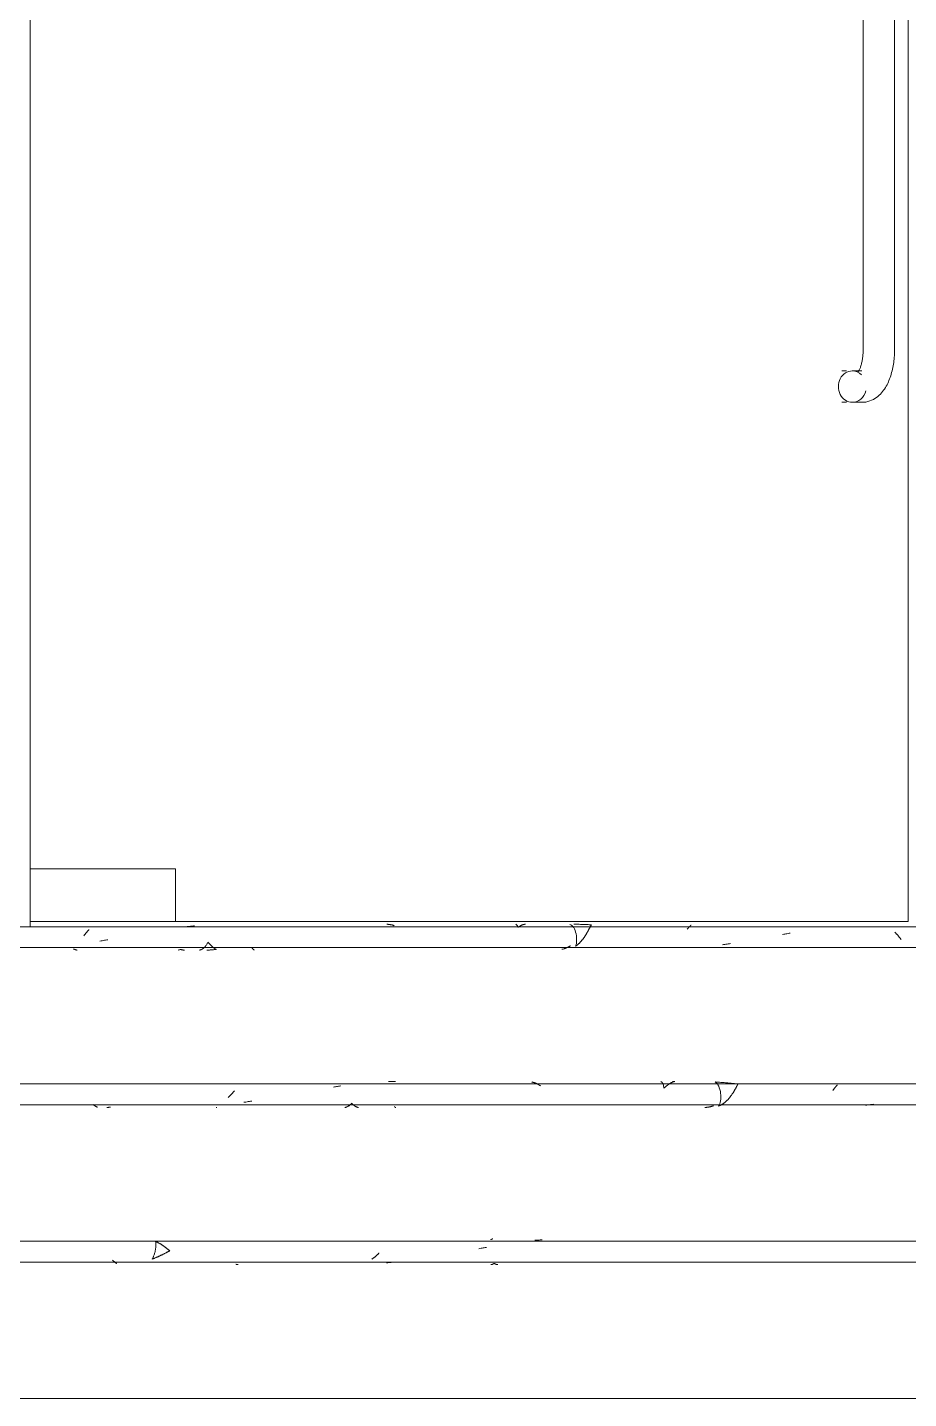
# Model space of a CAD drawing. Header units: millimetres. Extents: x -10599 to 108788, y -9455 to 93550.
# Drawn here: x 35134 to 35975, y -450 to 858 of the extents above; entities that cross this region are included whole.
import ezdxf

# ---------------------------------------------------------------- set-up
doc = ezdxf.new("R2010")
doc.units = ezdxf.units.MM
doc.linetypes.add('Centre', pattern=[31.75, 6.35, -4.7625, 15.875, -4.7625])
for name, color, linetype, lineweight in [('A-DOOR-GLAZ', 152, 'Continuous', 5), ('A-GLAZ-CWMG', 55, 'Continuous', 5), ('CUA', 31, 'Continuous', 9), ('KINH', 152, 'Continuous', 5), ('NET CAT', 3, 'Continuous', 5), ('NET THAY 1', 41, 'Continuous', 5), ('TRUC', 225, 'Continuous', 5)]:
    doc.layers.add(name, color=color, linetype=linetype, lineweight=lineweight)

# ---------------------------------------------------------------- blocks, each defined once
blk = doc.blocks.new('CUA KINH BAN LE SAN MO 2 HUONG - Type 1-1982748-MẶT ĐỨNG 1-14')
at = {"layer": 'A-DOOR-GLAZ'}
for p, q in [((35974.1, 5), (35974.1, 2162.3)), ((35275, 5), (35974.1, 5))]:
    blk.add_line(p, q, dxfattribs=at)
at = {"layer": 'CUA', "lineweight": 5}
for p, q in [((35931.1, 950), (35931.1, 550)), ((35961.1, 550), (35961.1, 950)), ((35915.3, 530), (35910.7, 530)), ((35930, 530), (35920.8, 530)), ((35910.7, 500), (35915.3, 500)), ((35920.8, 500), (35930, 500)), ((35275, 55), (35136.4, 55)), ((35275, 5), (35275, 55)), ((35136.4, 5), (35275, 5))]:
    blk.add_line(p, q, dxfattribs=at)
at = {"layer": 'CUA', "lineweight": 5, "flags": 128}
for points in [[(35926.1, 528.8), (35926.1, 528.8), (35926.2, 528.9), (35926.3, 529.1), (35926.5, 529.3), (35926.7, 529.6), (35926.9, 529.9), (35927.1, 530.3), (35927.4, 530.8), (35927.7, 531.3), (35927.9, 531.9), (35928.2, 532.6), (35928.5, 533.3), (35928.7, 534), (35929, 534.8), (35929.2, 535.6), (35929.5, 536.5), (35929.7, 537.4), (35929.9, 538.3), (35930.1, 539.3), (35930.3, 540.3), (35930.4, 541.3), (35930.6, 542.4), (35930.7, 543.4), (35930.8, 544.5), (35930.9, 545.6), (35931, 546.7), (35931, 547.8), (35931.1, 548.9), (35931.1, 550)], [(35930, 500), (35931.9, 500.1), (35933.8, 500.3), (35935.7, 500.7), (35937.5, 501.3), (35939.2, 502), (35940.9, 502.8), (35942.4, 503.6), (35943.8, 504.6), (35945.1, 505.6), (35946.4, 506.7), (35947.6, 507.9), (35948.7, 509), (35949.7, 510.2), (35950.6, 511.5), (35951.5, 512.7), (35952.4, 514), (35953.1, 515.4), (35953.9, 516.7), (35954.6, 518.1), (35955.2, 519.5), (35955.8, 520.9), (35956.4, 522.4), (35956.9, 523.8), (35957.4, 525.3), (35957.9, 526.8), (35958.3, 528.4), (35958.7, 529.9), (35959.1, 531.5), (35959.4, 533.1), (35959.7, 534.7), (35960, 536.3), (35960.3, 537.9), (35960.5, 539.6), (35960.6, 541.2), (35960.8, 542.9), (35960.9, 544.5), (35961, 546.2), (35961.1, 547.9), (35961.1, 549.5), (35961.1, 550)]]:
    blk.add_lwpolyline(points, dxfattribs=at)
at = {"layer": 'CUA', "lineweight": 5}
for start_param, end_param in [(0, 3.141593), (5.559948, 6.283185), (3.141593, 4.45059)]:
    blk.add_ellipse((35920.8, 515), major_axis=(0, 15), ratio=0.88797, start_param=start_param, end_param=end_param, dxfattribs=at)
blk = doc.blocks.new('FP_11-MẶT ĐỨNG 1-14')
at = {"layer": 'NET THAY 1'}
for p, q in [((38517.9, -300), (34501.3, -300)), ((35256.3, -300.3), (35255.9, -300.2)), ((35255.9, -300.2), (35256, -300.6)), ((35256, -300.6), (35256.1, -301.1)), ((35256.7, -300.5), (35256.3, -300.3)), ((35257, -300.7), (35256.7, -300.5)), ((35257.4, -300.8), (35257, -300.7)), ((35575.8, -298.5), (35575.7, -298.6)), ((35576, -298.4), (35575.8, -298.5)), ((35576.1, -298.3), (35576, -298.4)), ((35576.2, -298.2), (35576.1, -298.3)), ((35576.4, -298.2), (35576.2, -298.2)), ((35576.5, -298.1), (35576.4, -298.2)), ((35576.6, -298), (35576.5, -298.1)), ((35576.7, -298), (35576.6, -298)), ((35576.9, -297.9), (35576.7, -298)), ((35577, -297.9), (35576.9, -297.9)), ((35577.1, -297.8), (35577, -297.9)), ((35577.3, -297.8), (35577.1, -297.8)), ((35577.4, -297.7), (35577.3, -297.8)), ((35577.5, -297.7), (35577.4, -297.7)), ((35577.6, -297.7), (35577.5, -297.7)), ((35577.8, -297.7), (35577.6, -297.7)), ((35577.9, -297.7), (35577.8, -297.7)), ((35619, -299), (35618, -299.1)), ((35620, -299), (35619, -299)), ((35621, -298.9), (35620, -299)), ((35621.9, -298.8), (35621, -298.9)), ((35622.9, -298.7), (35621.9, -298.8)), ((35623.9, -298.6), (35622.9, -298.7)), ((35624.9, -298.6), (35623.9, -298.6)), ((35254.4, -313.5), (35254.1, -314.1)), ((35254.6, -312.8), (35254.4, -313.5)), ((35254.8, -312.1), (35254.6, -312.8)), ((35255, -311.5), (35254.8, -312.1)), ((35255.2, -310.8), (35255, -311.5)), ((35255.4, -310.1), (35255.2, -310.8)), ((35255.6, -309.4), (35255.4, -310.1)), ((35255.7, -308.8), (35255.6, -309.4)), ((35255.8, -308.1), (35255.7, -308.8)), ((35255.9, -307.4), (35255.8, -308.1)), ((35256, -306.8), (35255.9, -307.4)), ((35256.1, -306.1), (35256, -306.8)), ((35256.1, -301.1), (35256.1, -301.5)), ((35256.1, -301.5), (35256.2, -302)), ((35256.2, -305.5), (35256.1, -306.1)), ((35256.2, -302), (35256.2, -302.6)), ((35256.2, -302.6), (35256.2, -303.1)), ((35256.2, -303.1), (35256.2, -303.7)), ((35256.2, -303.7), (35256.2, -304.3)), ((35256.2, -304.3), (35256.2, -304.9)), ((35256.2, -304.9), (35256.2, -305.5)), ((35257.7, -301), (35257.4, -300.8)), ((35258.1, -301.2), (35257.7, -301)), ((35258.5, -301.4), (35258.1, -301.2)), ((35258.8, -301.5), (35258.5, -301.4)), ((35259.2, -301.7), (35258.8, -301.5)), ((35259.5, -301.9), (35259.2, -301.7)), ((35259.9, -302.1), (35259.5, -301.9)), ((35260.2, -302.3), (35259.9, -302.1)), ((35260.6, -313.6), (35260.1, -313.9)), ((35260.6, -302.5), (35260.2, -302.3)), ((35260.9, -302.7), (35260.6, -302.5)), ((35261.1, -313.4), (35260.6, -313.6)), ((35261.3, -302.9), (35260.9, -302.7)), ((35261.5, -313.2), (35261.1, -313.4)), ((35261.6, -303.1), (35261.3, -302.9)), ((35262, -313), (35261.5, -313.2)), ((35261.9, -303.4), (35261.6, -303.1)), ((35262.3, -303.6), (35261.9, -303.4)), ((35262.4, -312.8), (35262, -313)), ((35262.6, -303.8), (35262.3, -303.6)), ((35262.9, -312.5), (35262.4, -312.8)), ((35262.9, -304), (35262.6, -303.8)), ((35263.3, -304.2), (35262.9, -304)), ((35263.3, -312.3), (35262.9, -312.5)), ((35263.6, -304.5), (35263.3, -304.2)), ((35263.8, -312.1), (35263.3, -312.3)), ((35263.9, -304.7), (35263.6, -304.5)), ((35264.2, -311.9), (35263.8, -312.1)), ((35264.2, -304.9), (35263.9, -304.7)), ((35264.6, -305.2), (35264.2, -304.9)), ((35264.6, -311.6), (35264.2, -311.9)), ((35264.9, -305.4), (35264.6, -305.2)), ((35265.1, -311.4), (35264.6, -311.6)), ((35265.2, -305.6), (35264.9, -305.4)), ((35265.5, -311.2), (35265.1, -311.4)), ((35265.5, -305.9), (35265.2, -305.6)), ((35265.8, -306.1), (35265.5, -305.9)), ((35266, -311), (35265.5, -311.2)), ((35266.1, -306.4), (35265.8, -306.1)), ((35266.4, -310.7), (35266, -311)), ((35266.4, -306.6), (35266.1, -306.4)), ((35266.7, -306.9), (35266.4, -306.6)), ((35266.8, -310.5), (35266.4, -310.7)), ((35267, -307.1), (35266.7, -306.9)), ((35267.3, -310.3), (35266.8, -310.5)), ((35267.3, -307.4), (35267, -307.1)), ((35267.6, -307.6), (35267.3, -307.4)), ((35267.7, -310), (35267.3, -310.3)), ((35267.9, -307.9), (35267.6, -307.6)), ((35268.1, -309.8), (35267.7, -310)), ((35268.2, -308.1), (35267.9, -307.9)), ((35268.5, -309.6), (35268.1, -309.8)), ((35268.5, -308.4), (35268.2, -308.1)), ((35268.8, -308.6), (35268.5, -308.4)), ((35269, -309.4), (35268.5, -309.6)), ((35269.1, -308.9), (35268.8, -308.6)), ((35269.4, -309.1), (35269, -309.4)), ((35269.4, -309.1), (35269.1, -308.9)), ((35466.6, -313.7), (35466.3, -314)), ((35466.9, -313.5), (35466.6, -313.7)), ((35467.1, -313.2), (35466.9, -313.5)), ((35467.4, -313), (35467.1, -313.2)), ((35467.7, -312.7), (35467.4, -313)), ((35468, -312.5), (35467.7, -312.7)), ((35468.2, -312.2), (35468, -312.5)), ((35468.5, -312), (35468.2, -312.2)), ((35468.8, -311.7), (35468.5, -312)), ((35469, -311.4), (35468.8, -311.7)), ((35469.3, -311.2), (35469, -311.4)), ((35565.4, -306.9), (35564.4, -307.1)), ((35566.5, -306.7), (35565.4, -306.9)), ((35567.5, -306.5), (35566.5, -306.7)), ((35568.5, -306.3), (35567.5, -306.5)), ((35569.6, -306.1), (35568.5, -306.3)), ((35570.6, -306), (35569.6, -306.1)), ((35571.6, -305.8), (35570.6, -306)), ((34501.3, -320), (38517.9, -320)), ((35215, -318.2), (35214.8, -318)), ((35215.2, -318.4), (35215, -318.2)), ((35215.4, -318.6), (35215.2, -318.4)), ((35215.6, -318.8), (35215.4, -318.6)), ((35215.8, -318.9), (35215.6, -318.8)), ((35216, -319.1), (35215.8, -318.9)), ((35216.2, -319.3), (35216, -319.1)), ((35216.4, -319.4), (35216.2, -319.3)), ((35216.6, -319.6), (35216.4, -319.4)), ((35216.8, -319.8), (35216.6, -319.6)), ((35217, -319.9), (35216.8, -319.8)), ((35217.2, -320.1), (35217, -319.9)), ((35217.4, -320.2), (35217.2, -320.1)), ((35217.5, -320.3), (35217.4, -320.2)), ((35217.7, -320.5), (35217.5, -320.3)), ((35217.9, -320.6), (35217.7, -320.5)), ((35218.1, -320.7), (35217.9, -320.6)), ((35218.3, -320.9), (35218.1, -320.7)), ((35218.5, -321), (35218.3, -320.9)), ((35218.7, -321.1), (35218.5, -321)), ((35218.8, -321.2), (35218.7, -321.1)), ((35219, -321.3), (35218.8, -321.2)), ((35252.9, -316.5), (35252.6, -317.1)), ((35253.1, -316.9), (35252.6, -317.1)), ((35253.2, -315.9), (35252.9, -316.5)), ((35253.5, -316.7), (35253.1, -316.9)), ((35253.5, -315.3), (35253.2, -315.9)), ((35253.8, -314.7), (35253.5, -315.3)), ((35254, -316.5), (35253.5, -316.7)), ((35254.1, -314.1), (35253.8, -314.7)), ((35254.5, -316.3), (35254, -316.5)), ((35255, -316.1), (35254.5, -316.3)), ((35255.5, -315.9), (35255, -316.1)), ((35255.9, -315.7), (35255.5, -315.9)), ((35256.4, -315.5), (35255.9, -315.7)), ((35256.9, -315.3), (35256.4, -315.5)), ((35257.4, -315.1), (35256.9, -315.3)), ((35257.8, -314.9), (35257.4, -315.1)), ((35258.3, -314.7), (35257.8, -314.9)), ((35258.8, -314.5), (35258.3, -314.7)), ((35259.2, -314.3), (35258.8, -314.5)), ((35259.7, -314.1), (35259.2, -314.3)), ((35260.1, -313.9), (35259.7, -314.1)), ((35332.7, -321.9), (35332.5, -321.8)), ((35332.8, -321.9), (35332.7, -321.9)), ((35333, -322), (35332.8, -321.9)), ((35333.1, -322.1), (35333, -322)), ((35333.3, -322.1), (35333.1, -322.1)), ((35333.5, -322.1), (35333.3, -322.1)), ((35333.6, -322.2), (35333.5, -322.1)), ((35333.8, -322.2), (35333.6, -322.2)), ((35333.9, -322.2), (35333.8, -322.2)), ((35334.1, -322.3), (35333.9, -322.2)), ((35334.3, -322.3), (35334.1, -322.3)), ((35334.4, -322.3), (35334.3, -322.3)), ((35334.6, -322.3), (35334.4, -322.3)), ((35334.8, -322.3), (35334.6, -322.3)), ((35462.7, -316.8), (35462.4, -317)), ((35463, -316.6), (35462.7, -316.8)), ((35463.3, -316.4), (35463, -316.6)), ((35463.6, -316.1), (35463.3, -316.4)), ((35463.9, -315.9), (35463.6, -316.1)), ((35464.2, -315.7), (35463.9, -315.9)), ((35464.5, -315.4), (35464.2, -315.7)), ((35464.8, -315.2), (35464.5, -315.4)), ((35465.1, -315), (35464.8, -315.2)), ((35465.4, -314.7), (35465.1, -315)), ((35465.7, -314.5), (35465.4, -314.7)), ((35466, -314.2), (35465.7, -314.5)), ((35466.3, -314), (35466, -314.2)), ((35477.5, -320.4), (35476.4, -320.5)), ((35478.7, -320.3), (35477.5, -320.4)), ((35479.8, -320.2), (35478.7, -320.3)), ((35480.9, -320.1), (35479.8, -320.2)), ((35482.1, -320), (35480.9, -320.1)), ((35483.2, -319.9), (35482.1, -320)), ((35484.3, -319.8), (35483.2, -319.9)), ((35576.2, -322.3), (35575.7, -322.3)), ((35576.6, -322.2), (35576.2, -322.3)), ((35577, -322.1), (35576.6, -322.2)), ((35577.5, -321.9), (35577, -322.1)), ((35577.9, -321.8), (35577.5, -321.9)), ((35578.3, -321.6), (35577.9, -321.8)), ((35578.7, -321.3), (35578.3, -321.6)), ((35579.2, -321.1), (35578.7, -321.3)), ((35579.3, -321.2), (35579.2, -321.1)), ((35579.5, -321.3), (35579.3, -321.2)), ((35579.7, -321.4), (35579.5, -321.3)), ((35579.8, -321.5), (35579.7, -321.4)), ((35580, -321.6), (35579.8, -321.5)), ((35580.1, -321.6), (35580, -321.6)), ((35580.3, -321.7), (35580.1, -321.6)), ((35580.5, -321.8), (35580.3, -321.7)), ((35580.6, -321.9), (35580.5, -321.8)), ((35580.8, -321.9), (35580.6, -321.9)), ((35580.9, -322), (35580.8, -321.9)), ((35581.1, -322.1), (35580.9, -322)), ((35581.3, -322.1), (35581.1, -322.1)), ((35581.4, -322.2), (35581.3, -322.1)), ((35581.6, -322.2), (35581.4, -322.2)), ((35581.7, -322.2), (35581.6, -322.2)), ((35581.9, -322.3), (35581.7, -322.2)), ((35582.1, -322.3), (35581.9, -322.3)), ((35582.2, -322.3), (35582.1, -322.3)), ((35582.4, -322.3), (35582.2, -322.3)), ((35582.5, -322.3), (35582.4, -322.3))]:
    blk.add_line(p, q, dxfattribs=at)
blk = doc.blocks.new('FP_12-MẶT ĐỨNG 1-14')
at = {"layer": 'NET THAY 1'}
for p, q in [((38379.9, -150), (34501.3, -150)), ((35330.9, -156.9), (35330.7, -157.1)), ((35331.1, -156.6), (35330.9, -156.9)), ((35426.6, -152.7), (35425.6, -152.9)), ((35427.6, -152.6), (35426.6, -152.7)), ((35428.6, -152.4), (35427.6, -152.6)), ((35429.6, -152.3), (35428.6, -152.4)), ((35430.6, -152.1), (35429.6, -152.3)), ((35431.6, -152), (35430.6, -152.1)), ((35432.6, -151.8), (35431.6, -152)), ((35479, -147.7), (35478.1, -147.8)), ((35480, -147.7), (35479, -147.7)), ((35481, -147.7), (35480, -147.7)), ((35481.9, -147.7), (35481, -147.7)), ((35482.9, -147.7), (35481.9, -147.7)), ((35483.9, -147.7), (35482.9, -147.7)), ((35484.8, -147.7), (35483.9, -147.7)), ((35615.3, -148.2), (35614.9, -148.1)), ((35615.7, -148.3), (35615.3, -148.2)), ((35616, -148.4), (35615.7, -148.3)), ((35616.4, -148.5), (35616, -148.4)), ((35616.7, -148.6), (35616.4, -148.5)), ((35617.1, -148.7), (35616.7, -148.6)), ((35617.4, -148.8), (35617.1, -148.7)), ((35617.8, -148.9), (35617.4, -148.8)), ((35618.1, -149), (35617.8, -148.9)), ((35618.5, -149.2), (35618.1, -149)), ((35618.8, -149.3), (35618.5, -149.2)), ((35619.2, -149.5), (35618.8, -149.3)), ((35619.5, -149.6), (35619.2, -149.5)), ((35619.8, -149.8), (35619.5, -149.6)), ((35620.2, -150), (35619.8, -149.8)), ((35620.5, -150.1), (35620.2, -150)), ((35620.8, -150.3), (35620.5, -150.1)), ((35621.2, -150.5), (35620.8, -150.3)), ((35621.5, -150.7), (35621.2, -150.5)), ((35621.8, -150.9), (35621.5, -150.7)), ((35622.2, -151.1), (35621.8, -150.9)), ((35622.5, -151.3), (35622.2, -151.1)), ((35622.8, -151.5), (35622.5, -151.3)), ((35623.1, -151.7), (35622.8, -151.5)), ((35738.1, -147.7), (35738.5, -147.9)), ((35738.5, -147.9), (35738.9, -148.2)), ((35738.9, -148.2), (35739.2, -148.6)), ((35739.2, -148.6), (35739.6, -149.1)), ((35739.6, -149.1), (35739.9, -149.7)), ((35739.9, -149.7), (35740.2, -150.3)), ((35740.2, -150.3), (35740.5, -151.1)), ((35740.5, -151.1), (35740.7, -152)), ((35740.7, -152), (35740.9, -152.9)), ((35740.9, -152.9), (35741, -153.9)), ((35741.3, -153.7), (35741, -153.9)), ((35741.5, -153.5), (35741.3, -153.7)), ((35741.8, -153.3), (35741.5, -153.5)), ((35742, -153.1), (35741.8, -153.3)), ((35742.3, -152.9), (35742, -153.1)), ((35742.5, -152.7), (35742.3, -152.9)), ((35742.7, -152.5), (35742.5, -152.7)), ((35743, -152.3), (35742.7, -152.5)), ((35743.2, -152.1), (35743, -152.3)), ((35743.4, -151.9), (35743.2, -152.1)), ((35743.7, -151.7), (35743.4, -151.9)), ((35743.9, -151.5), (35743.7, -151.7)), ((35744.1, -151.4), (35743.9, -151.5)), ((35744.3, -151.2), (35744.1, -151.4)), ((35744.6, -151), (35744.3, -151.2)), ((35744.8, -150.8), (35744.6, -151)), ((35745, -150.7), (35744.8, -150.8)), ((35745.2, -150.5), (35745, -150.7)), ((35745.4, -150.4), (35745.2, -150.5)), ((35745.7, -150.2), (35745.4, -150.4)), ((35745.9, -150.1), (35745.7, -150.2)), ((35746.1, -149.9), (35745.9, -150.1)), ((35746.3, -149.8), (35746.1, -149.9)), ((35746.5, -149.7), (35746.3, -149.8)), ((35746.7, -149.5), (35746.5, -149.7)), ((35746.9, -149.4), (35746.7, -149.5)), ((35747.1, -149.3), (35746.9, -149.4)), ((35747.4, -149.2), (35747.1, -149.3)), ((35747.6, -149), (35747.4, -149.2)), ((35747.8, -148.9), (35747.6, -149)), ((35748, -148.8), (35747.8, -148.9)), ((35748.2, -148.7), (35748, -148.8)), ((35748.4, -148.6), (35748.2, -148.7)), ((35748.6, -148.5), (35748.4, -148.6)), ((35748.8, -148.5), (35748.6, -148.5)), ((35749, -148.4), (35748.8, -148.5)), ((35749.2, -148.3), (35749, -148.4)), ((35749.4, -148.2), (35749.2, -148.3)), ((35749.7, -147.7), (35749.3, -147.7)), ((35749.6, -148.1), (35749.4, -148.2)), ((35749.8, -148.1), (35749.6, -148.1)), ((35750.1, -147.7), (35749.7, -147.7)), ((35750, -148), (35749.8, -148.1)), ((35750.2, -148), (35750, -148)), ((35750.5, -147.7), (35750.1, -147.7)), ((35750.3, -147.9), (35750.2, -148)), ((35750.5, -147.9), (35750.3, -147.9)), ((35750.9, -147.7), (35750.5, -147.7)), ((35750.7, -147.8), (35750.5, -147.9)), ((35750.9, -147.8), (35750.7, -147.8)), ((35751.3, -147.7), (35750.9, -147.7)), ((35751.1, -147.8), (35750.9, -147.8)), ((35751.3, -147.7), (35751.1, -147.8)), ((35789.8, -148.1), (35790.8, -148.8)), ((35790.9, -148.2), (35789.8, -148.1)), ((35790.8, -148.8), (35791.7, -149.7)), ((35792, -148.3), (35790.9, -148.2)), ((35791.7, -149.7), (35792.5, -150.8)), ((35793.1, -148.3), (35792, -148.3)), ((35792.5, -150.8), (35793.3, -152.2)), ((35794.2, -148.4), (35793.1, -148.3)), ((35793.3, -152.2), (35793.9, -153.7)), ((35793.9, -153.7), (35794.4, -155.3)), ((35795.3, -148.5), (35794.2, -148.4)), ((35794.4, -155.3), (35794.9, -157.1)), ((35796.4, -148.6), (35795.3, -148.5)), ((35797.5, -148.6), (35796.4, -148.6)), ((35798.6, -148.7), (35797.5, -148.6)), ((35799.7, -148.8), (35798.6, -148.7)), ((35800.8, -148.9), (35799.7, -148.8)), ((35801.9, -149), (35800.8, -148.9)), ((35802.9, -149.1), (35801.9, -149)), ((35804, -149.2), (35802.9, -149.1)), ((35805.1, -149.3), (35804, -149.2)), ((35806.2, -149.4), (35805.1, -149.3)), ((35807.3, -149.5), (35806.2, -149.4)), ((35808.4, -149.7), (35807.3, -149.5)), ((35808, -156.8), (35807.8, -157.1)), ((35808.2, -156.5), (35808, -156.8)), ((35808.3, -156.2), (35808.2, -156.5)), ((35808.5, -155.9), (35808.3, -156.2)), ((35809.5, -149.8), (35808.4, -149.7)), ((35808.7, -155.6), (35808.5, -155.9)), ((35808.8, -155.3), (35808.7, -155.6)), ((35809, -155), (35808.8, -155.3)), ((35809.2, -154.8), (35809, -155)), ((35809.3, -154.5), (35809.2, -154.8)), ((35809.5, -154.2), (35809.3, -154.5)), ((35810.6, -149.9), (35809.5, -149.8)), ((35809.6, -153.9), (35809.5, -154.2)), ((35809.7, -153.7), (35809.6, -153.9)), ((35809.9, -153.4), (35809.7, -153.7)), ((35810, -153.1), (35809.9, -153.4)), ((35810.2, -152.9), (35810, -153.1)), ((35810.3, -152.6), (35810.2, -152.9)), ((35810.4, -152.4), (35810.3, -152.6)), ((35810.5, -152.1), (35810.4, -152.4)), ((35810.7, -151.9), (35810.5, -152.1)), ((35811.6, -150), (35810.6, -149.9)), ((35810.8, -151.7), (35810.7, -151.9)), ((35810.9, -151.4), (35810.8, -151.7)), ((35811, -151.2), (35810.9, -151.4)), ((35811.1, -151), (35811, -151.2)), ((35811.2, -150.8), (35811.1, -151)), ((35811.3, -150.6), (35811.2, -150.8)), ((35811.4, -150.4), (35811.3, -150.6)), ((35811.5, -150.2), (35811.4, -150.4)), ((35811.6, -150), (35811.5, -150.2)), ((35902.4, -155.8), (35902.2, -156.1)), ((35902.6, -155.6), (35902.4, -155.8)), ((35902.8, -155.3), (35902.6, -155.6)), ((35903, -155.1), (35902.8, -155.3)), ((35903.2, -154.8), (35903, -155.1)), ((35903.4, -154.6), (35903.2, -154.8)), ((35903.6, -154.4), (35903.4, -154.6)), ((35903.8, -154.1), (35903.6, -154.4)), ((35904, -153.9), (35903.8, -154.1)), ((35904.2, -153.7), (35904, -153.9)), ((35904.3, -153.5), (35904.2, -153.7)), ((35904.5, -153.2), (35904.3, -153.5)), ((35904.7, -153), (35904.5, -153.2)), ((35904.9, -152.8), (35904.7, -153)), ((35905.1, -152.6), (35904.9, -152.8)), ((35905.2, -152.4), (35905.1, -152.6)), ((35905.4, -152.2), (35905.2, -152.4)), ((35905.6, -152), (35905.4, -152.2)), ((35905.7, -151.8), (35905.6, -152)), ((35905.9, -151.6), (35905.7, -151.8)), ((35906.1, -151.4), (35905.9, -151.6)), ((35906.2, -151.2), (35906.1, -151.4)), ((35906.4, -151), (35906.2, -151.2)), ((35906.5, -150.9), (35906.4, -151)), ((35196.6, -169.9), (35196.4, -169.7)), ((35196.8, -170), (35196.6, -169.9)), ((35325.6, -162.6), (35325.3, -162.8)), ((35325.8, -162.3), (35325.6, -162.6)), ((35326.1, -162.1), (35325.8, -162.3)), ((35326.4, -161.8), (35326.1, -162.1)), ((35326.6, -161.5), (35326.4, -161.8)), ((35326.9, -161.3), (35326.6, -161.5)), ((35327.1, -161), (35326.9, -161.3)), ((35327.4, -160.8), (35327.1, -161)), ((35327.6, -160.5), (35327.4, -160.8)), ((35327.9, -160.2), (35327.6, -160.5)), ((35328.1, -160), (35327.9, -160.2)), ((35328.4, -159.7), (35328.1, -160)), ((35328.6, -159.4), (35328.4, -159.7)), ((35328.9, -159.2), (35328.6, -159.4)), ((35329.1, -158.9), (35328.9, -159.2)), ((35329.3, -158.7), (35329.1, -158.9)), ((35329.6, -158.4), (35329.3, -158.7)), ((35329.8, -158.1), (35329.6, -158.4)), ((35330, -157.9), (35329.8, -158.1)), ((35330.2, -157.6), (35330, -157.9)), ((35330.5, -157.4), (35330.2, -157.6)), ((35330.7, -157.1), (35330.5, -157.4)), ((35341.1, -167.3), (35340, -167.5)), ((35342.2, -167.2), (35341.1, -167.3)), ((35343.3, -167), (35342.2, -167.2)), ((35344.4, -166.8), (35343.3, -167)), ((35345.5, -166.7), (35344.4, -166.8)), ((35346.6, -166.5), (35345.5, -166.7)), ((35347.7, -166.4), (35346.6, -166.5)), ((35441.8, -169.6), (35441.4, -170)), ((35442.1, -169.2), (35441.8, -169.6)), ((35442.5, -168.8), (35442.1, -169.2)), ((35442.9, -168.3), (35442.5, -168.8)), ((35443.1, -168.5), (35442.9, -168.3)), ((35443.3, -168.7), (35443.1, -168.5)), ((35443.4, -168.8), (35443.3, -168.7)), ((35443.6, -169), (35443.4, -168.8)), ((35443.8, -169.2), (35443.6, -169)), ((35444, -169.4), (35443.8, -169.2)), ((35444.2, -169.5), (35444, -169.4)), ((35444.4, -169.7), (35444.2, -169.5)), ((35444.6, -169.8), (35444.4, -169.7)), ((35444.7, -170), (35444.6, -169.8)), ((35794.3, -169), (35793.8, -170.2)), ((35794.7, -167.6), (35794.3, -169)), ((35795.1, -166.1), (35794.7, -167.6)), ((35794.9, -157.1), (35795.1, -158.9)), ((35795.1, -158.9), (35795.3, -160.8)), ((35795.3, -164.4), (35795.1, -166.1)), ((35795.3, -160.8), (35795.4, -162.6)), ((35795.4, -162.6), (35795.3, -164.4)), ((35795.9, -169.8), (35795.6, -170)), ((35796.2, -169.6), (35795.9, -169.8)), ((35796.6, -169.4), (35796.2, -169.6)), ((35796.9, -169.2), (35796.6, -169.4)), ((35797.2, -169), (35796.9, -169.2)), ((35797.5, -168.8), (35797.2, -169)), ((35797.8, -168.6), (35797.5, -168.8)), ((35798.1, -168.3), (35797.8, -168.6)), ((35798.4, -168.1), (35798.1, -168.3)), ((35798.8, -167.9), (35798.4, -168.1)), ((35799.1, -167.6), (35798.8, -167.9)), ((35799.4, -167.4), (35799.1, -167.6)), ((35799.7, -167.1), (35799.4, -167.4)), ((35800, -166.9), (35799.7, -167.1)), ((35800.2, -166.6), (35800, -166.9)), ((35800.5, -166.3), (35800.2, -166.6)), ((35800.8, -166.1), (35800.5, -166.3)), ((35801.1, -165.8), (35800.8, -166.1)), ((35801.4, -165.5), (35801.1, -165.8)), ((35801.7, -165.3), (35801.4, -165.5)), ((35801.9, -165), (35801.7, -165.3)), ((35802.2, -164.7), (35801.9, -165)), ((35802.5, -164.4), (35802.2, -164.7)), ((35802.7, -164.1), (35802.5, -164.4)), ((35803, -163.8), (35802.7, -164.1)), ((35803.2, -163.5), (35803, -163.8)), ((35803.5, -163.2), (35803.2, -163.5)), ((35803.8, -162.9), (35803.5, -163.2)), ((35804, -162.6), (35803.8, -162.9)), ((35804.2, -162.3), (35804, -162.6)), ((35804.5, -162), (35804.2, -162.3)), ((35804.7, -161.7), (35804.5, -162)), ((35804.9, -161.4), (35804.7, -161.7)), ((35805.2, -161.1), (35804.9, -161.4)), ((35805.4, -160.8), (35805.2, -161.1)), ((35805.6, -160.5), (35805.4, -160.8)), ((35805.8, -160.2), (35805.6, -160.5)), ((35806.1, -159.8), (35805.8, -160.2)), ((35806.3, -159.5), (35806.1, -159.8)), ((35806.5, -159.2), (35806.3, -159.5)), ((35806.7, -158.9), (35806.5, -159.2)), ((35806.9, -158.6), (35806.7, -158.9)), ((35807.1, -158.3), (35806.9, -158.6)), ((35807.3, -158), (35807.1, -158.3)), ((35807.5, -157.7), (35807.3, -158)), ((35807.6, -157.4), (35807.5, -157.7)), ((35807.8, -157.1), (35807.6, -157.4)), ((35935.7, -170), (35934.6, -170.1)), ((35936.8, -169.8), (35935.7, -170)), ((35938, -169.7), (35936.8, -169.8)), ((35939.1, -169.6), (35938, -169.7)), ((35940.2, -169.5), (35939.1, -169.6)), ((35941.3, -169.4), (35940.2, -169.5)), ((34501.3, -170), (38379.9, -170)), ((35197, -170.1), (35196.8, -170)), ((35197.2, -170.3), (35197, -170.1)), ((35197.3, -170.4), (35197.2, -170.3)), ((35197.5, -170.6), (35197.3, -170.4)), ((35197.7, -170.7), (35197.5, -170.6)), ((35197.9, -170.8), (35197.7, -170.7)), ((35198.1, -170.9), (35197.9, -170.8)), ((35198.3, -171), (35198.1, -170.9)), ((35198.4, -171.2), (35198.3, -171)), ((35198.6, -171.3), (35198.4, -171.2)), ((35198.8, -171.4), (35198.6, -171.3)), ((35199, -171.5), (35198.8, -171.4)), ((35199.2, -171.5), (35199, -171.5)), ((35199.3, -171.6), (35199.2, -171.5)), ((35199.5, -171.7), (35199.3, -171.6)), ((35199.7, -171.8), (35199.5, -171.7)), ((35199.9, -171.9), (35199.7, -171.8)), ((35200, -171.9), (35199.9, -171.9)), ((35200.2, -172), (35200, -171.9)), ((35200.4, -172), (35200.2, -172)), ((35209.9, -172.3), (35209.5, -172.3)), ((35210.2, -172.3), (35209.9, -172.3)), ((35210.6, -172.3), (35210.2, -172.3)), ((35210.9, -172.3), (35210.6, -172.3)), ((35211.3, -172.2), (35210.9, -172.3)), ((35211.6, -172.2), (35211.3, -172.2)), ((35212, -172.2), (35211.6, -172.2)), ((35212.3, -172.1), (35212, -172.2)), ((35212.7, -172.1), (35212.3, -172.1)), ((35213, -172), (35212.7, -172.1)), ((35314, -172.3), (35313.8, -172.3)), ((35314.1, -172.3), (35314, -172.3)), ((35314.3, -172.3), (35314.1, -172.3)), ((35314.4, -172.3), (35314.3, -172.3)), ((35437.1, -172.3), (35436.6, -172.3)), ((35437.5, -172.2), (35437.1, -172.3)), ((35438, -172.1), (35437.5, -172.2)), ((35438.4, -171.9), (35438, -172.1)), ((35438.9, -171.7), (35438.4, -171.9)), ((35439.3, -171.5), (35438.9, -171.7)), ((35439.7, -171.3), (35439.3, -171.5)), ((35440.1, -171), (35439.7, -171.3)), ((35440.6, -170.7), (35440.1, -171)), ((35441, -170.4), (35440.6, -170.7)), ((35441.4, -170), (35441, -170.4)), ((35444.9, -170.1), (35444.7, -170)), ((35445.1, -170.3), (35444.9, -170.1)), ((35445.3, -170.4), (35445.1, -170.3)), ((35445.4, -170.6), (35445.3, -170.4)), ((35445.6, -170.7), (35445.4, -170.6)), ((35445.8, -170.8), (35445.6, -170.7)), ((35446, -170.9), (35445.8, -170.8)), ((35446.1, -171.1), (35446, -170.9)), ((35446.3, -171.2), (35446.1, -171.1)), ((35446.5, -171.3), (35446.3, -171.2)), ((35446.6, -171.4), (35446.5, -171.3)), ((35446.8, -171.5), (35446.6, -171.4)), ((35446.9, -171.6), (35446.8, -171.5)), ((35447.1, -171.6), (35446.9, -171.6)), ((35447.3, -171.7), (35447.1, -171.6)), ((35447.4, -171.8), (35447.3, -171.7)), ((35447.6, -171.9), (35447.4, -171.8)), ((35447.8, -171.9), (35447.6, -171.9)), ((35447.9, -172), (35447.8, -171.9)), ((35448.1, -172.1), (35447.9, -172)), ((35448.2, -172.1), (35448.1, -172.1)), ((35448.4, -172.2), (35448.2, -172.1)), ((35448.5, -172.2), (35448.4, -172.2)), ((35448.7, -172.2), (35448.5, -172.2)), ((35448.9, -172.3), (35448.7, -172.2)), ((35449, -172.3), (35448.9, -172.3)), ((35449.2, -172.3), (35449, -172.3)), ((35449.3, -172.3), (35449.2, -172.3)), ((35449.5, -172.3), (35449.3, -172.3)), ((35483.9, -171.7), (35483.8, -171.6)), ((35484, -171.8), (35483.9, -171.7)), ((35484.1, -171.9), (35484, -171.8)), ((35484.2, -172), (35484.1, -171.9)), ((35484.3, -172), (35484.2, -172)), ((35484.3, -172.1), (35484.3, -172)), ((35484.4, -172.1), (35484.3, -172.1)), ((35484.5, -172.2), (35484.4, -172.1)), ((35484.6, -172.2), (35484.5, -172.2)), ((35484.7, -172.3), (35484.6, -172.2)), ((35484.8, -172.3), (35484.7, -172.3)), ((35484.9, -172.3), (35484.8, -172.3)), ((35485, -172.3), (35484.9, -172.3)), ((35485.1, -172.3), (35485, -172.3)), ((35780.5, -172.3), (35780.2, -172.3)), ((35780.9, -172.3), (35780.5, -172.3)), ((35781.3, -172.3), (35780.9, -172.3)), ((35781.7, -172.3), (35781.3, -172.3)), ((35782, -172.2), (35781.7, -172.3)), ((35782.4, -172.2), (35782, -172.2)), ((35782.8, -172.1), (35782.4, -172.2)), ((35783.2, -172.1), (35782.8, -172.1)), ((35783.5, -172), (35783.2, -172.1)), ((35783.9, -172), (35783.5, -172)), ((35784.3, -171.9), (35783.9, -172)), ((35784.7, -171.8), (35784.3, -171.9)), ((35785, -171.8), (35784.7, -171.8)), ((35785.4, -171.7), (35785, -171.8)), ((35785.8, -171.6), (35785.4, -171.7)), ((35786.1, -171.5), (35785.8, -171.6)), ((35786.5, -171.4), (35786.1, -171.5)), ((35786.9, -171.3), (35786.5, -171.4)), ((35787.2, -171.2), (35786.9, -171.3)), ((35787.6, -171.1), (35787.2, -171.2)), ((35788, -170.9), (35787.6, -171.1)), ((35788.3, -170.8), (35788, -170.9)), ((35793.8, -170.2), (35793.2, -171.1)), ((35793.6, -171), (35793.2, -171.1)), ((35793.9, -170.8), (35793.6, -171)), ((35794.2, -170.7), (35793.9, -170.8)), ((35794.6, -170.5), (35794.2, -170.7)), ((35794.9, -170.3), (35794.6, -170.5)), ((35795.2, -170.2), (35794.9, -170.3)), ((35795.6, -170), (35795.2, -170.2)), ((35934.6, -170.1), (35933.4, -170.2))]:
    blk.add_line(p, q, dxfattribs=at)
blk = doc.blocks.new('FP_13-MẶT ĐỨNG 1-14')
at = {"layer": 'NET THAY 1'}
for p, q in [((38241.9, 0), (34501.3, 0)), ((35287.2, 0.2), (35286.2, 0.1)), ((35288.2, 0.3), (35287.2, 0.2)), ((35289.2, 0.4), (35288.2, 0.3)), ((35290.1, 0.5), (35289.2, 0.4)), ((35291.1, 0.6), (35290.1, 0.5)), ((35292.1, 0.7), (35291.1, 0.6)), ((35293.1, 0.8), (35292.1, 0.7)), ((35477, 2.3), (35476.6, 2.3)), ((35477.3, 2.3), (35477, 2.3)), ((35477.7, 2.3), (35477.3, 2.3)), ((35478, 2.2), (35477.7, 2.3)), ((35478.4, 2.2), (35478, 2.2)), ((35478.7, 2.2), (35478.4, 2.2)), ((35479.1, 2.1), (35478.7, 2.2)), ((35479.4, 2.1), (35479.1, 2.1)), ((35479.8, 2), (35479.4, 2.1)), ((35480.2, 1.9), (35479.8, 2)), ((35480.5, 1.9), (35480.2, 1.9)), ((35480.9, 1.8), (35480.5, 1.9)), ((35481.2, 1.7), (35480.9, 1.8)), ((35481.6, 1.6), (35481.2, 1.7)), ((35481.9, 1.5), (35481.6, 1.6)), ((35482.3, 1.4), (35481.9, 1.5)), ((35482.6, 1.3), (35482.3, 1.4)), ((35482.9, 1.1), (35482.6, 1.3)), ((35483.3, 1), (35482.9, 1.1)), ((35483.6, 0.9), (35483.3, 1)), ((35599.6, 2.3), (35600, 2.1)), ((35600, 2.1), (35600.4, 1.8)), ((35600.4, 1.8), (35600.8, 1.3)), ((35600.8, 1.3), (35601.2, 0.8)), ((35601.2, 0.8), (35601.5, 0.1)), ((35601.5, 0.1), (35601.8, -0.7)), ((35602.9, 0.1), (35602.7, 0)), ((35603.1, 0.2), (35602.9, 0.1)), ((35603.3, 0.4), (35603.1, 0.2)), ((35603.5, 0.5), (35603.3, 0.4)), ((35603.7, 0.6), (35603.5, 0.5)), ((35603.9, 0.7), (35603.7, 0.6)), ((35604.2, 0.9), (35603.9, 0.7)), ((35604.4, 1), (35604.2, 0.9)), ((35604.6, 1.1), (35604.4, 1)), ((35604.8, 1.2), (35604.6, 1.1)), ((35605, 1.3), (35604.8, 1.2)), ((35605.2, 1.4), (35605, 1.3)), ((35605.4, 1.5), (35605.2, 1.4)), ((35605.6, 1.6), (35605.4, 1.5)), ((35605.8, 1.6), (35605.6, 1.6)), ((35606, 1.7), (35605.8, 1.6)), ((35606.2, 1.8), (35606, 1.7)), ((35606.3, 1.9), (35606.2, 1.8)), ((35606.5, 1.9), (35606.3, 1.9)), ((35606.7, 2), (35606.5, 1.9)), ((35606.9, 2), (35606.7, 2)), ((35607.1, 2.1), (35606.9, 2)), ((35607.3, 2.1), (35607.1, 2.1)), ((35607.5, 2.2), (35607.3, 2.1)), ((35607.7, 2.2), (35607.5, 2.2)), ((35607.9, 2.2), (35607.7, 2.2)), ((35608.1, 2.3), (35607.9, 2.2)), ((35608.3, 2.3), (35608.1, 2.3)), ((35608.5, 2.3), (35608.3, 2.3)), ((35608.7, 2.3), (35608.5, 2.3)), ((35608.9, 2.3), (35608.7, 2.3)), ((35651.3, 2.2), (35652.3, 1.8)), ((35652.3, 1.8), (35653.2, 1.2)), ((35653.2, 1.2), (35654.1, 0.3)), ((35654.1, 0.3), (35654.9, -0.8)), ((35656.1, 2.3), (35655, 2.3)), ((35657.2, 2.3), (35656.1, 2.3)), ((35658.2, 2.3), (35657.2, 2.3)), ((35659.3, 2.3), (35658.2, 2.3)), ((35660.3, 2.3), (35659.3, 2.3)), ((35661.4, 2.2), (35660.3, 2.3)), ((35662.4, 2.2), (35661.4, 2.2)), ((35663.5, 2.2), (35662.4, 2.2)), ((35664.6, 2.2), (35663.5, 2.2)), ((35665.6, 2.1), (35664.6, 2.2)), ((35666.7, 2.1), (35665.6, 2.1)), ((35667.7, 2), (35666.7, 2.1)), ((35668.8, 2), (35667.7, 2)), ((35669.8, 1.9), (35668.8, 2)), ((35670.9, 1.9), (35669.8, 1.9)), ((35670.8, 0.1), (35670.7, -0.1)), ((35670.9, 0.3), (35670.8, 0.1)), ((35671.9, 1.8), (35670.9, 1.9)), ((35671, 0.4), (35670.9, 0.3)), ((35671.1, 0.6), (35671, 0.4)), ((35671.2, 0.7), (35671.1, 0.6)), ((35671.3, 0.9), (35671.2, 0.7)), ((35671.4, 1), (35671.3, 0.9)), ((35671.5, 1.2), (35671.4, 1)), ((35671.6, 1.4), (35671.5, 1.3)), ((35671.5, 1.3), (35671.5, 1.2)), ((35671.7, 1.5), (35671.6, 1.4)), ((35671.8, 1.6), (35671.7, 1.5)), ((35671.9, 1.7), (35671.8, 1.6)), ((35671.9, 1.8), (35671.9, 1.7)), ((35765.5, 0.1), (35765.4, 0)), ((35765.7, 0.3), (35765.5, 0.1)), ((35765.8, 0.4), (35765.7, 0.3)), ((35766, 0.6), (35765.8, 0.4)), ((35766.1, 0.7), (35766, 0.6)), ((35766.3, 0.8), (35766.1, 0.7)), ((35766.4, 0.9), (35766.3, 0.8)), ((35766.5, 1.1), (35766.4, 0.9)), ((35766.7, 1.2), (35766.5, 1.1)), ((35766.8, 1.3), (35766.7, 1.2)), ((35766.9, 1.4), (35766.8, 1.3)), ((35187.7, -8.4), (35187.4, -8.6)), ((35187.9, -8.1), (35187.7, -8.4)), ((35188.1, -7.9), (35187.9, -8.1)), ((35188.3, -7.6), (35188.1, -7.9)), ((35188.6, -7.3), (35188.3, -7.6)), ((35188.8, -7.1), (35188.6, -7.3)), ((35189, -6.8), (35188.8, -7.1)), ((35189.2, -6.6), (35189, -6.8)), ((35189.4, -6.3), (35189.2, -6.6)), ((35189.6, -6.1), (35189.4, -6.3)), ((35189.8, -5.8), (35189.6, -6.1)), ((35190, -5.6), (35189.8, -5.8)), ((35190.2, -5.3), (35190, -5.6)), ((35190.4, -5.1), (35190.2, -5.3)), ((35190.6, -4.9), (35190.4, -5.1)), ((35190.8, -4.6), (35190.6, -4.9)), ((35191, -4.4), (35190.8, -4.6)), ((35191.2, -4.2), (35191, -4.4)), ((35191.4, -3.9), (35191.2, -4.2)), ((35191.6, -3.7), (35191.4, -3.9)), ((35191.8, -3.5), (35191.6, -3.7)), ((35191.9, -3.3), (35191.8, -3.5)), ((35192.1, -3), (35191.9, -3.3)), ((35192.3, -2.8), (35192.1, -3)), ((35207.3, -13), (35206.2, -13.2)), ((35208.3, -12.8), (35207.3, -13)), ((35209.4, -12.6), (35208.3, -12.8)), ((35210.5, -12.4), (35209.4, -12.6)), ((35602, -0.5), (35601.8, -0.6)), ((35602.3, -0.3), (35602, -0.5)), ((35602.5, -0.2), (35602.3, -0.3)), ((35602.7, 0), (35602.5, -0.2)), ((35654.9, -0.8), (35655.6, -2.1)), ((35655.6, -2.1), (35656.3, -3.6)), ((35656.3, -3.6), (35656.8, -5.2)), ((35656.8, -5.2), (35657.2, -6.9)), ((35657.2, -6.9), (35657.5, -8.7)), ((35657.5, -8.7), (35657.7, -10.5)), ((35657.7, -10.5), (35657.7, -12.3)), ((35657.7, -12.3), (35657.7, -14.1)), ((35662.8, -13), (35662.5, -13.3)), ((35663, -12.7), (35662.8, -13)), ((35663.3, -12.4), (35663, -12.7)), ((35663.5, -12.1), (35663.3, -12.4)), ((35663.7, -11.8), (35663.5, -12.1)), ((35664, -11.5), (35663.7, -11.8)), ((35664.2, -11.2), (35664, -11.5)), ((35664.4, -10.9), (35664.2, -11.2)), ((35664.7, -10.6), (35664.4, -10.9)), ((35664.9, -10.3), (35664.7, -10.6)), ((35665.1, -10), (35664.9, -10.3)), ((35665.3, -9.7), (35665.1, -10)), ((35665.5, -9.3), (35665.3, -9.7)), ((35665.7, -9), (35665.5, -9.3)), ((35665.9, -8.7), (35665.7, -9)), ((35666.1, -8.4), (35665.9, -8.7)), ((35666.3, -8.1), (35666.1, -8.4)), ((35666.5, -7.8), (35666.3, -8.1)), ((35666.7, -7.5), (35666.5, -7.8)), ((35666.9, -7.2), (35666.7, -7.5)), ((35667, -6.9), (35666.9, -7.2)), ((35667.2, -6.6), (35667, -6.9)), ((35667.4, -6.3), (35667.2, -6.6)), ((35667.6, -6), (35667.4, -6.3)), ((35667.7, -5.7), (35667.6, -6)), ((35667.9, -5.4), (35667.7, -5.7)), ((35668.1, -5.1), (35667.9, -5.4)), ((35668.2, -4.9), (35668.1, -5.1)), ((35668.4, -4.6), (35668.2, -4.9)), ((35668.5, -4.3), (35668.4, -4.6)), ((35668.7, -4), (35668.5, -4.3)), ((35668.8, -3.8), (35668.7, -4)), ((35668.9, -3.5), (35668.8, -3.8)), ((35669.1, -3.2), (35668.9, -3.5)), ((35669.2, -3), (35669.1, -3.2)), ((35669.3, -2.7), (35669.2, -3)), ((35669.5, -2.5), (35669.3, -2.7)), ((35669.6, -2.2), (35669.5, -2.5)), ((35669.7, -2), (35669.6, -2.2)), ((35669.8, -1.8), (35669.7, -2)), ((35670, -1.5), (35669.8, -1.8)), ((35670.1, -1.3), (35670, -1.5)), ((35670.2, -1.1), (35670.1, -1.3)), ((35670.3, -0.9), (35670.2, -1.1)), ((35670.4, -0.7), (35670.3, -0.9)), ((35670.5, -0.5), (35670.4, -0.7)), ((35670.6, -0.3), (35670.5, -0.5)), ((35670.7, -0.1), (35670.6, -0.3)), ((35763.5, -2.2), (35763.3, -2.4)), ((35763.7, -2), (35763.5, -2.2)), ((35763.8, -1.8), (35763.7, -2)), ((35764, -1.6), (35763.8, -1.8)), ((35764.2, -1.4), (35764, -1.6)), ((35764.3, -1.2), (35764.2, -1.4)), ((35764.5, -1), (35764.3, -1.2)), ((35764.6, -0.8), (35764.5, -1)), ((35764.8, -0.7), (35764.6, -0.8)), ((35764.9, -0.5), (35764.8, -0.7)), ((35765.1, -0.3), (35764.9, -0.5)), ((35765.2, -0.2), (35765.1, -0.3)), ((35765.4, 0), (35765.2, -0.2)), ((35855.3, -7.3), (35854.3, -7.4)), ((35856.4, -7.1), (35855.3, -7.3)), ((35857.4, -6.9), (35856.4, -7.1)), ((35858.4, -6.7), (35857.4, -6.9)), ((35859.5, -6.5), (35858.4, -6.7)), ((35860.5, -6.3), (35859.5, -6.5)), ((35861.5, -6.1), (35860.5, -6.3)), ((35961.8, -5.6), (35961.5, -5.3)), ((35962, -5.9), (35961.8, -5.6)), ((35962.3, -6.2), (35962, -5.9)), ((35962.6, -6.4), (35962.3, -6.2)), ((35962.8, -6.7), (35962.6, -6.4)), ((35963.1, -7), (35962.8, -6.7)), ((35963.4, -7.3), (35963.1, -7)), ((35963.6, -7.6), (35963.4, -7.3)), ((35963.9, -7.8), (35963.6, -7.6)), ((35964.1, -8.1), (35963.9, -7.8)), ((35964.4, -8.4), (35964.1, -8.1)), ((35964.6, -8.7), (35964.4, -8.4)), ((35964.8, -9), (35964.6, -8.7)), ((35965.1, -9.3), (35964.8, -9)), ((35965.3, -9.6), (35965.1, -9.3)), ((35965.6, -9.9), (35965.3, -9.6)), ((35965.8, -10.2), (35965.6, -9.9)), ((35966, -10.5), (35965.8, -10.2)), ((35966.2, -10.7), (35966, -10.5)), ((35966.4, -11), (35966.2, -10.7)), ((35966.7, -11.3), (35966.4, -11)), ((35966.9, -11.6), (35966.7, -11.3)), ((35967.1, -11.9), (35966.9, -11.6)), ((35967.3, -12.2), (35967.1, -11.9)), ((34501.3, -20), (38241.9, -20)), ((35177.9, -21.3), (35177.7, -21.2)), ((35178.1, -21.4), (35177.9, -21.3)), ((35178.2, -21.5), (35178.1, -21.4)), ((35178.4, -21.6), (35178.2, -21.5)), ((35178.6, -21.6), (35178.4, -21.6)), ((35178.7, -21.7), (35178.6, -21.6)), ((35178.9, -21.8), (35178.7, -21.7)), ((35179.1, -21.9), (35178.9, -21.8)), ((35179.2, -21.9), (35179.1, -21.9)), ((35179.4, -22), (35179.2, -21.9)), ((35179.6, -22), (35179.4, -22)), ((35179.7, -22.1), (35179.6, -22)), ((35179.9, -22.1), (35179.7, -22.1)), ((35180.1, -22.2), (35179.9, -22.1)), ((35180.2, -22.2), (35180.1, -22.2)), ((35180.4, -22.2), (35180.2, -22.2)), ((35180.6, -22.3), (35180.4, -22.2)), ((35180.7, -22.3), (35180.6, -22.3)), ((35180.9, -22.3), (35180.7, -22.3)), ((35181.1, -22.3), (35180.9, -22.3)), ((35181.2, -22.3), (35181.1, -22.3)), ((35204, -13.6), (35202.9, -13.7)), ((35205.1, -13.4), (35204, -13.6)), ((35206.2, -13.2), (35205.1, -13.4)), ((35278.2, -22.2), (35277.6, -22.3)), ((35278.8, -22), (35278.2, -22.2)), ((35279.4, -21.7), (35278.8, -22)), ((35279.6, -21.7), (35279.4, -21.7)), ((35279.9, -21.8), (35279.6, -21.7)), ((35280.1, -21.9), (35279.9, -21.8)), ((35280.4, -21.9), (35280.1, -21.9)), ((35280.6, -22), (35280.4, -21.9)), ((35280.9, -22), (35280.6, -22)), ((35281.1, -22.1), (35280.9, -22)), ((35281.3, -22.1), (35281.1, -22.1)), ((35281.6, -22.2), (35281.3, -22.1)), ((35281.8, -22.2), (35281.6, -22.2)), ((35282.1, -22.2), (35281.8, -22.2)), ((35282.3, -22.3), (35282.1, -22.2)), ((35282.6, -22.3), (35282.3, -22.3)), ((35282.8, -22.3), (35282.6, -22.3)), ((35283.1, -22.3), (35282.8, -22.3)), ((35283.3, -22.3), (35283.1, -22.3)), ((35283.5, -22.3), (35283.3, -22.3)), ((35298.1, -22.3), (35297.7, -22.3)), ((35298.6, -22.2), (35298.1, -22.3)), ((35299, -22), (35298.6, -22.2)), ((35299.5, -21.9), (35299, -22)), ((35299.9, -21.7), (35299.5, -21.9)), ((35300.4, -21.5), (35299.9, -21.7)), ((35300.8, -21.2), (35300.4, -21.5)), ((35301.3, -20.9), (35300.8, -21.2)), ((35301.7, -20.6), (35301.3, -20.9)), ((35302.1, -20.3), (35301.7, -20.6)), ((35302.5, -19.9), (35302.1, -20.3)), ((35302.9, -19.5), (35302.5, -19.9)), ((35303.3, -19), (35302.9, -19.5)), ((35303.7, -18.6), (35303.3, -19)), ((35304, -18.1), (35303.7, -18.6)), ((35304.4, -17.6), (35304, -18.1)), ((35304.7, -17), (35304.4, -17.6)), ((35305, -16.5), (35304.7, -17)), ((35305.5, -22.3), (35304.9, -22.3)), ((35305.4, -15.9), (35305, -16.5)), ((35305.7, -15.3), (35305.4, -15.9)), ((35306, -22.3), (35305.5, -22.3)), ((35305.9, -14.7), (35305.7, -15.3)), ((35306.2, -15), (35305.9, -14.7)), ((35306.5, -22.3), (35306, -22.3)), ((35306.4, -15.2), (35306.2, -15)), ((35306.6, -15.4), (35306.4, -15.2)), ((35307, -22.3), (35306.5, -22.3)), ((35306.8, -15.7), (35306.6, -15.4)), ((35307, -15.9), (35306.8, -15.7)), ((35307.3, -16.1), (35307, -15.9)), ((35307.5, -22.3), (35307, -22.3)), ((35307.5, -16.3), (35307.3, -16.1)), ((35307.7, -16.6), (35307.5, -16.3)), ((35308.1, -22.2), (35307.5, -22.3)), ((35307.9, -16.8), (35307.7, -16.6)), ((35308.1, -17), (35307.9, -16.8)), ((35308.3, -17.2), (35308.1, -17)), ((35308.6, -22.2), (35308.1, -22.2)), ((35308.5, -17.4), (35308.3, -17.2)), ((35308.7, -17.6), (35308.5, -17.4)), ((35309.1, -22.2), (35308.6, -22.2)), ((35308.9, -17.8), (35308.7, -17.6)), ((35309.1, -18), (35308.9, -17.8)), ((35309.3, -18.2), (35309.1, -18)), ((35309.6, -22.1), (35309.1, -22.2)), ((35309.5, -18.4), (35309.3, -18.2)), ((35309.7, -18.6), (35309.5, -18.4)), ((35310.1, -22.1), (35309.6, -22.1)), ((35309.9, -18.8), (35309.7, -18.6)), ((35310.1, -18.9), (35309.9, -18.8)), ((35310.3, -19.1), (35310.1, -18.9)), ((35310.6, -22), (35310.1, -22.1)), ((35310.5, -19.3), (35310.3, -19.1)), ((35310.6, -19.4), (35310.5, -19.3)), ((35310.8, -19.6), (35310.6, -19.4)), ((35311.2, -22), (35310.6, -22)), ((35311, -19.8), (35310.8, -19.6)), ((35311.2, -19.9), (35311, -19.8)), ((35311.4, -20.1), (35311.2, -19.9)), ((35311.7, -21.9), (35311.2, -22)), ((35311.5, -20.2), (35311.4, -20.1)), ((35311.7, -20.4), (35311.5, -20.2)), ((35311.9, -20.5), (35311.7, -20.4)), ((35312.2, -21.9), (35311.7, -21.9)), ((35312.1, -20.6), (35311.9, -20.5)), ((35312.2, -20.8), (35312.1, -20.6)), ((35312.4, -20.9), (35312.2, -20.8)), ((35312.7, -21.8), (35312.2, -21.9)), ((35312.6, -21), (35312.4, -20.9)), ((35312.7, -21.1), (35312.6, -21)), ((35312.9, -21.2), (35312.7, -21.1)), ((35313.2, -21.8), (35312.7, -21.8)), ((35313.1, -21.3), (35312.9, -21.2)), ((35313.2, -21.4), (35313.1, -21.3)), ((35313.4, -21.5), (35313.2, -21.4)), ((35313.7, -21.7), (35313.2, -21.8)), ((35313.6, -21.6), (35313.4, -21.5)), ((35313.7, -21.7), (35313.6, -21.6)), ((35347.6, -19.8), (35347.5, -19.6)), ((35347.7, -20), (35347.6, -19.8)), ((35347.9, -20.1), (35347.7, -20)), ((35348, -20.3), (35347.9, -20.1)), ((35348.1, -20.5), (35348, -20.3)), ((35348.2, -20.6), (35348.1, -20.5)), ((35348.3, -20.7), (35348.2, -20.6)), ((35348.4, -20.9), (35348.3, -20.7)), ((35348.6, -21), (35348.4, -20.9)), ((35348.7, -21.1), (35348.6, -21)), ((35348.8, -21.3), (35348.7, -21.1)), ((35348.9, -21.4), (35348.8, -21.3)), ((35349, -21.5), (35348.9, -21.4)), ((35349.1, -21.6), (35349, -21.5)), ((35349.2, -21.7), (35349.1, -21.6)), ((35349.3, -21.8), (35349.2, -21.7)), ((35349.4, -21.9), (35349.3, -21.8)), ((35349.5, -21.9), (35349.4, -21.9)), ((35349.6, -22), (35349.5, -21.9)), ((35349.7, -22.1), (35349.6, -22)), ((35349.8, -22.1), (35349.7, -22.1)), ((35349.9, -22.2), (35349.8, -22.1)), ((35350, -22.2), (35349.9, -22.2)), ((35350.1, -22.3), (35350, -22.2)), ((35643.9, -21.6), (35643.6, -21.6)), ((35644.3, -21.5), (35643.9, -21.6)), ((35644.7, -21.4), (35644.3, -21.5)), ((35645, -21.3), (35644.7, -21.4)), ((35645.4, -21.2), (35645, -21.3)), ((35645.7, -21), (35645.4, -21.2)), ((35646.1, -20.9), (35645.7, -21)), ((35646.4, -20.8), (35646.1, -20.9)), ((35646.8, -20.7), (35646.4, -20.8)), ((35647.1, -20.5), (35646.8, -20.7)), ((35647.5, -20.4), (35647.1, -20.5)), ((35647.8, -20.3), (35647.5, -20.4)), ((35648.2, -20.1), (35647.8, -20.3)), ((35648.5, -19.9), (35648.2, -20.1)), ((35648.9, -19.8), (35648.5, -19.9)), ((35649.2, -19.6), (35648.9, -19.8)), ((35649.5, -19.5), (35649.2, -19.6)), ((35649.9, -19.3), (35649.5, -19.5)), ((35650.2, -19.1), (35649.9, -19.3)), ((35650.5, -18.9), (35650.2, -19.1)), ((35650.9, -18.8), (35650.5, -18.9)), ((35651.2, -18.6), (35650.9, -18.8)), ((35651.5, -18.4), (35651.2, -18.6)), ((35651.9, -18.2), (35651.5, -18.4)), ((35657.2, -17.3), (35656.8, -18.6)), ((35657.1, -18.4), (35656.8, -18.6)), ((35657.4, -18.2), (35657.1, -18.4)), ((35657.5, -15.7), (35657.2, -17.3)), ((35657.7, -18), (35657.4, -18.2)), ((35657.7, -14.1), (35657.5, -15.7)), ((35658.1, -17.7), (35657.7, -18)), ((35658.4, -17.5), (35658.1, -17.7)), ((35658.7, -17.2), (35658.4, -17.5)), ((35659, -17), (35658.7, -17.2)), ((35659.2, -16.7), (35659, -17)), ((35659.5, -16.4), (35659.2, -16.7)), ((35659.8, -16.2), (35659.5, -16.4)), ((35660.1, -15.9), (35659.8, -16.2)), ((35660.4, -15.6), (35660.1, -15.9)), ((35660.7, -15.4), (35660.4, -15.6)), ((35660.9, -15.1), (35660.7, -15.4)), ((35661.2, -14.8), (35660.9, -15.1)), ((35661.5, -14.5), (35661.2, -14.8)), ((35661.7, -14.2), (35661.5, -14.5)), ((35662, -13.9), (35661.7, -14.2)), ((35662.3, -13.6), (35662, -13.9)), ((35662.5, -13.3), (35662.3, -13.6)), ((35798, -17.1), (35796.9, -17.3)), ((35799.1, -16.9), (35798, -17.1)), ((35800.2, -16.8), (35799.1, -16.9)), ((35801.3, -16.6), (35800.2, -16.8)), ((35802.4, -16.5), (35801.3, -16.6)), ((35803.5, -16.3), (35802.4, -16.5)), ((35804.6, -16.1), (35803.5, -16.3))]:
    blk.add_line(p, q, dxfattribs=at)
blk = doc.blocks.new('Rectangular Mullion - Rectangular Mullion-V40-MẶT ĐỨNG 1-14')
at = {"layer": 'A-GLAZ-CWMG'}
blk.add_line((38147.7, 2200), (38147.7, 0), dxfattribs=at)

msp = doc.modelspace()

# ---------------------------------------------------------------- hatches: boundary and pattern name
at = {"layer": 'KINH'}
h = msp.add_hatch(dxfattribs=at)
h.set_pattern_fill('FP_11', color=256, angle=360, style=0, pattern_type=2)
h.set_pattern_definition([(45.204, (23230.7, -8448.4), (0.002, 2032), [252.7, -2610.8]), (45.204, (23175.9, -8393.3), (0.002, 2032), [252.7, -2610.8]), (45.204, (23100.5, -8524.3), (0.002, 2032), [544.27, -2319.24]), (45.204, (21858.7, -7087), (0.002, 2032), [252.7, -2610.8]), (45.204, (21803.9, -7031.8), (0.002, 2032), [252.7, -2610.8]), (45.204, (21728.6, -7162.9), (0.002, 2032), [544.27, -2319.24])])
h.paths.add_polyline_path([(39225.7, 327.3), (39225.7, 4850), (32625.7, 4850), (32625.7, 327.3)])

# ---------------------------------------------------------------- linework, layer by layer
at = {"layer": 'NET CAT'}
msp.add_lwpolyline([(105087.8, -450), (-10499.5, -450)], dxfattribs=at)
at = {"layer": 'TRUC', "linetype": 'Centre'}
msp.add_line((-10499.5, 0), (108517.8, 0), dxfattribs=at)

# ---------------------------------------------------------------- block references
at = {"layer": 'A-GLAZ-CWMG'}
msp.add_blockref('Rectangular Mullion - Rectangular Mullion-V40-MẶT ĐỨNG 1-14', (-3011.3, 0), dxfattribs=at)
at = {"layer": 'CUA'}
msp.add_blockref('CUA KINH BAN LE SAN MO 2 HUONG - Type 1-1982748-MẶT ĐỨNG 1-14', (0, 0), dxfattribs=at)
at = {"layer": 'NET THAY 1'}
for name in ['FP_13-MẶT ĐỨNG 1-14', 'FP_12-MẶT ĐỨNG 1-14', 'FP_11-MẶT ĐỨNG 1-14']:
    msp.add_blockref(name, (0, 0), dxfattribs=at)

doc.saveas('drawing.dxf')
